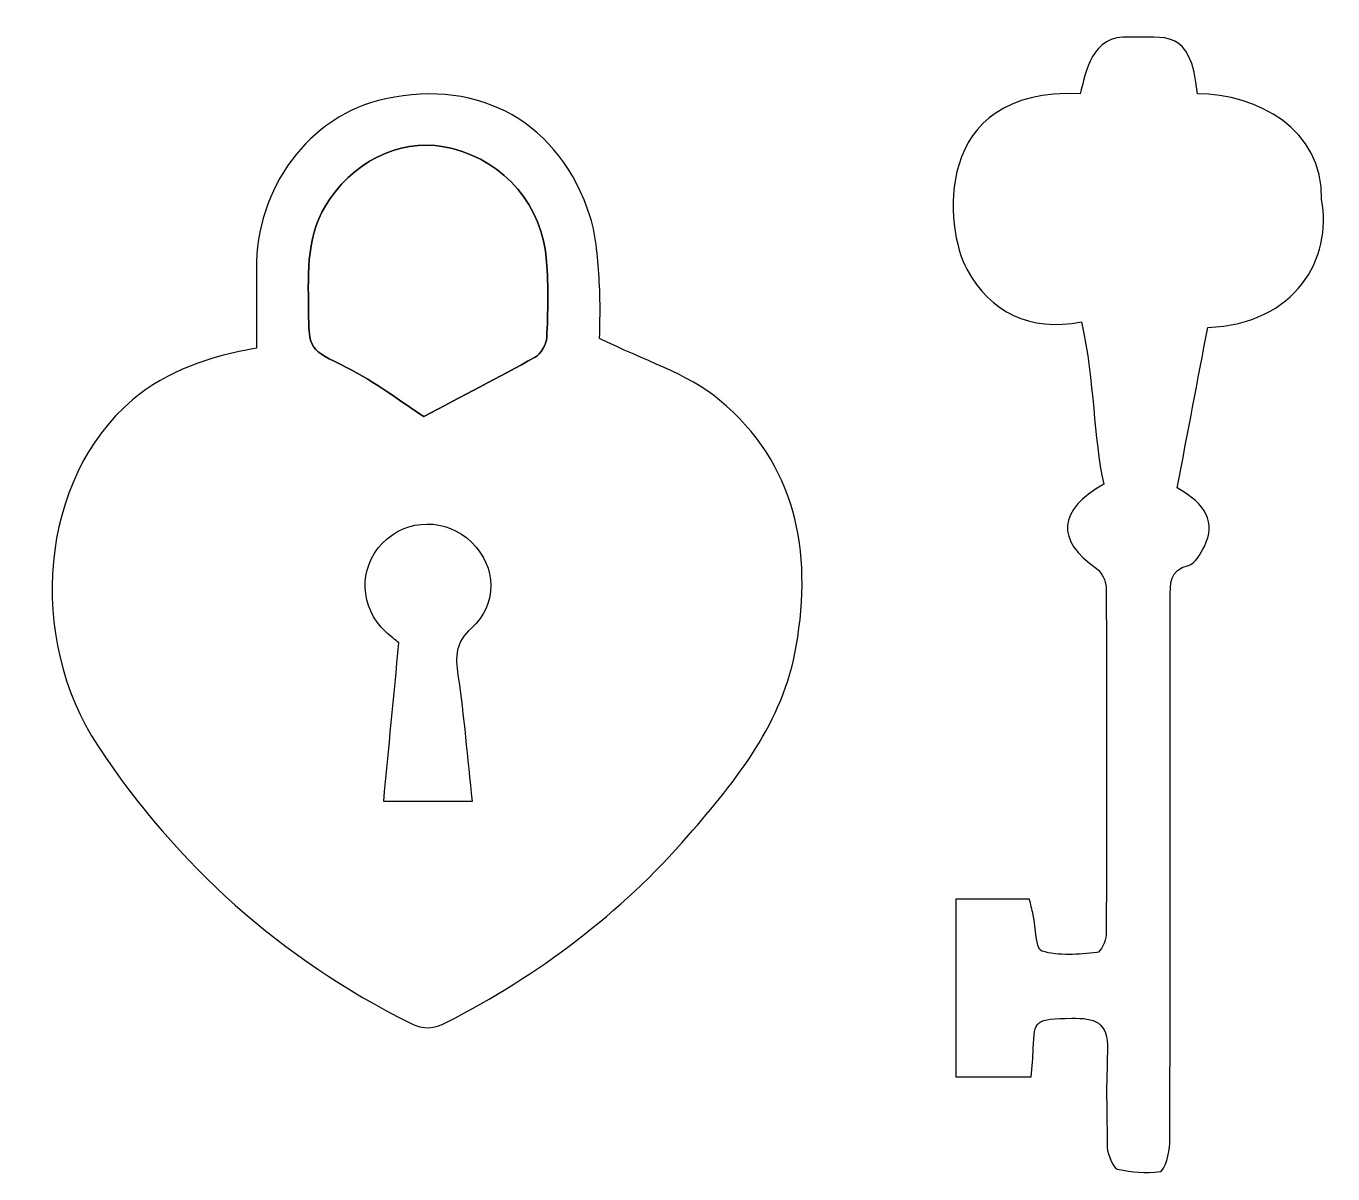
# Model space of a CAD drawing. Header units: centimetres. Extents: x -9.4 to 3.4, y -5.5 to 5.7.
import ezdxf

# ---------------------------------------------------------------- set-up
doc = ezdxf.new("R2010")
doc.units = ezdxf.units.CM
doc.header["$MEASUREMENT"] = 0
doc.layers.add('Layer 1', color=7, linetype='Continuous')

msp = doc.modelspace()

# ---------------------------------------------------------------- linework, layer by layer
at = {"layer": 'Layer 1'}
for points, knots in [([(0.96785, 2.81308), (0.45271, 2.71635), (0.0766, 2.90468), (-0.15835, 3.32936), (-0.15835, 3.32936), (-0.37192, 3.71547), (-0.51789, 5.11995), (0.95287, 5.04857), (0.95287, 5.04857), (1.01153, 5.26259), (1.05963, 5.62671), (1.43917, 5.60626), (1.43917, 5.60626), (1.77702, 5.58806), (2.03948, 5.71313), (2.10338, 5.04857), (2.10338, 5.04857), (2.68456, 5.04857), (3.33954, 4.70482), (3.31991, 4.01259), (3.31991, 4.01259), (3.43151, 3.43987), (3.06856, 2.79254), (2.20504, 2.75884), (2.20504, 2.75884), (2.10548, 2.23573), (2.00758, 1.72128), (1.90553, 1.18499), (1.90553, 1.18499), (2.18943, 1.0242), (2.28862, 0.8459), (2.17125, 0.61172), (2.17125, 0.61172), (2.13516, 0.53965), (2.08037, 0.44225), (2.01618, 0.42551), (2.01618, 0.42551), (1.82639, 0.37611), (1.83653, 0.24496), (1.83661, 0.10153), (1.83661, 0.10153), (1.83738, -1.67914), (1.8378, -3.45984), (1.83238, -5.24046), (1.83238, -5.24046), (1.83209, -5.33455), (1.78203, -5.50996), (1.73986, -5.51645), (1.73986, -5.51645), (1.58108, -5.54084), (1.47694, -5.52312), (1.31613, -5.49639), (1.31613, -5.49639), (1.29126, -5.49226), (1.21945, -5.35449), (1.21905, -5.28319), (1.21905, -5.28319), (1.21587, -4.72571), (1.20489, -4.88219), (1.22286, -4.32524), (1.22286, -4.32524), (1.2318, -4.04819), (1.09091, -4.0111), (0.87202, -4.01504), (0.87202, -4.01504), (0.5138, -4.0215), (0.50242, -4.02652), (0.49377, -4.31251), (0.49377, -4.31251), (0.49107, -4.40154), (0.48126, -4.49036), (0.47408, -4.58823), (0.47408, -4.58823), (0.2218, -4.58823), (-0.00878, -4.58823), (-0.26437, -4.58823), (-0.26437, -4.58823), (-0.26437, -4.01107), (-0.26437, -3.43573), (-0.26437, -2.84584), (-0.26437, -2.84584), (-0.02087, -2.84584), (0.20902, -2.84584), (0.4567, -2.84584), (0.4567, -2.84584), (0.46816, -2.89513), (0.48128, -2.94871), (0.49292, -3.00261), (0.49292, -3.00261), (0.51975, -3.1262), (0.51925, -3.33956), (0.57724, -3.35678), (0.57724, -3.35678), (0.74525, -3.40665), (0.9375, -3.38766), (1.11807, -3.37149), (1.11807, -3.37149), (1.1545, -3.36818), (1.20827, -3.25849), (1.20866, -3.19761), (1.20866, -3.19761), (1.2144, -2.29901), (1.21435, -0.68603), (1.20821, 0.21255), (1.20821, 0.21255), (1.20779, 0.2743), (1.16421, 0.35844), (1.11378, 0.39358), (1.11378, 0.39358), (0.71426, 0.6719), (0.73035, 0.9677), (1.18567, 1.22204), (1.18567, 1.22204), (1.07953, 1.68727), (1.09887, 2.20808), (0.96785, 2.81308)], [0, 0, 0, 0, 0.03333333, 0.03333333, 0.03333333, 0.03333333, 0.06666667, 0.06666667, 0.06666667, 0.06666667, 0.1, 0.1, 0.1, 0.1, 0.13333333, 0.13333333, 0.13333333, 0.13333333, 0.16666667, 0.16666667, 0.16666667, 0.16666667, 0.2, 0.2, 0.2, 0.2, 0.23333333, 0.23333333, 0.23333333, 0.23333333, 0.26666667, 0.26666667, 0.26666667, 0.26666667, 0.3, 0.3, 0.3, 0.3, 0.33333333, 0.33333333, 0.33333333, 0.33333333, 0.36666667, 0.36666667, 0.36666667, 0.36666667, 0.4, 0.4, 0.4, 0.4, 0.43333333, 0.43333333, 0.43333333, 0.43333333, 0.46666667, 0.46666667, 0.46666667, 0.46666667, 0.5, 0.5, 0.5, 0.5, 0.53333333, 0.53333333, 0.53333333, 0.53333333, 0.56666667, 0.56666667, 0.56666667, 0.56666667, 0.6, 0.6, 0.6, 0.6, 0.63333333, 0.63333333, 0.63333333, 0.63333333, 0.66666667, 0.66666667, 0.66666667, 0.66666667, 0.7, 0.7, 0.7, 0.7, 0.73333333, 0.73333333, 0.73333333, 0.73333333, 0.76666667, 0.76666667, 0.76666667, 0.76666667, 0.8, 0.8, 0.8, 0.8, 0.83333333, 0.83333333, 0.83333333, 0.83333333, 0.86666667, 0.86666667, 0.86666667, 0.86666667, 0.9, 0.9, 0.9, 0.9, 0.93333333, 0.93333333, 0.93333333, 0.93333333, 1, 1, 1, 1]), ([(-7.12417, 2.55643), (-7.12417, 2.81802), (-7.12258, 3.07406), (-7.12449, 3.33005), (-7.12449, 3.33005), (-7.13026, 4.11449), (-6.61697, 4.83849), (-5.85555, 5.00156), (-5.85555, 5.00156), (-4.93144, 5.19947), (-4.14303, 4.76513), (-3.85059, 3.84202), (-3.85059, 3.84202), (-3.78675, 3.64049), (-3.77611, 3.4193), (-3.76164, 3.20575), (-3.76164, 3.20575), (-3.74711, 2.99194), (-3.75844, 2.77636), (-3.75844, 2.65063), (-3.75844, 2.65063), (-3.32622, 2.43499), (-2.89791, 2.30897), (-2.58303, 2.04669), (-2.58303, 2.04669), (-1.8318, 1.42103), (-1.66932, 0.57182), (-1.83008, -0.36607), (-1.83008, -0.36607), (-1.95877, -1.11714), (-2.41536, -1.67735), (-2.88878, -2.22292), (-2.88878, -2.22292), (-3.55402, -2.98952), (-4.35357, -3.59097), (-5.25781, -4.05392), (-5.25781, -4.05392), (-5.38433, -4.11872), (-5.47855, -4.13068), (-5.62042, -4.05977), (-5.62042, -4.05977), (-6.88341, -3.42826), (-7.89999, -2.51762), (-8.67665, -1.3475), (-8.67665, -1.3475), (-9.382, -0.28485), (-9.25066, 1.27934), (-8.33904, 2.04795), (-8.33904, 2.04795), (-7.99491, 2.33796), (-7.58306, 2.47385), (-7.12417, 2.55643)], [0, 0, 0, 0, 0.07142857, 0.07142857, 0.07142857, 0.07142857, 0.14285714, 0.14285714, 0.14285714, 0.14285714, 0.21428571, 0.21428571, 0.21428571, 0.21428571, 0.28571429, 0.28571429, 0.28571429, 0.28571429, 0.35714286, 0.35714286, 0.35714286, 0.35714286, 0.42857143, 0.42857143, 0.42857143, 0.42857143, 0.5, 0.5, 0.5, 0.5, 0.57142857, 0.57142857, 0.57142857, 0.57142857, 0.64285714, 0.64285714, 0.64285714, 0.64285714, 0.71428571, 0.71428571, 0.71428571, 0.71428571, 0.78571429, 0.78571429, 0.78571429, 0.78571429, 0.85714286, 0.85714286, 0.85714286, 0.85714286, 1, 1, 1, 1]), ([(-5.48381, 1.88494), (-5.11009, 2.08216), (-4.74721, 2.26771), (-4.39203, 2.46708), (-4.39203, 2.46708), (-4.33435, 2.49947), (-4.28061, 2.59151), (-4.27725, 2.65861), (-4.27725, 2.65861), (-4.26489, 2.9075), (-4.25926, 3.1587), (-4.27868, 3.40685), (-4.27868, 3.40685), (-4.32167, 3.95689), (-4.68318, 4.37962), (-5.20152, 4.51204), (-5.20152, 4.51204), (-5.65353, 4.6275), (-6.10999, 4.43703), (-6.40704, 4.01473), (-6.40704, 4.01473), (-6.63897, 3.68501), (-6.61598, 3.30975), (-6.61328, 2.93589), (-6.61328, 2.93589), (-6.61037, 2.52856), (-6.60317, 2.54846), (-6.24014, 2.36685), (-6.24014, 2.36685), (-5.95593, 2.22467), (-5.70029, 2.02528), (-5.48381, 1.88494)], [0, 0, 0, 0, 0.11111111, 0.11111111, 0.11111111, 0.11111111, 0.22222222, 0.22222222, 0.22222222, 0.22222222, 0.33333333, 0.33333333, 0.33333333, 0.33333333, 0.44444444, 0.44444444, 0.44444444, 0.44444444, 0.55555556, 0.55555556, 0.55555556, 0.55555556, 0.66666667, 0.66666667, 0.66666667, 0.66666667, 0.77777778, 0.77777778, 0.77777778, 0.77777778, 1, 1, 1, 1]), ([(-5.0084, -1.89037), (-5.05568, -1.45524), (-5.08846, -1.05161), (-5.14786, -0.65191), (-5.14786, -0.65191), (-5.17543, -0.46644), (-5.17342, -0.32975), (-5.01586, -0.18844), (-5.01586, -0.18844), (-4.7545, 0.04603), (-4.76858, 0.40947), (-5.01398, 0.65267), (-5.01398, 0.65267), (-5.25758, 0.89408), (-5.64977, 0.89024), (-5.88658, 0.64412), (-5.88658, 0.64412), (-6.1256, 0.39576), (-6.11285, 0.01232), (-5.85639, -0.22546), (-5.85639, -0.22546), (-5.80906, -0.26935), (-5.75707, -0.30822), (-5.72677, -0.33325), (-5.72677, -0.33325), (-5.77746, -0.86255), (-5.82572, -1.36637), (-5.87592, -1.89035), (-5.87592, -1.89035), (-5.57628, -1.89037), (-5.32186, -1.89037), (-5.0084, -1.89037)], [0, 0, 0, 0, 0.11111111, 0.11111111, 0.11111111, 0.11111111, 0.22222222, 0.22222222, 0.22222222, 0.22222222, 0.33333333, 0.33333333, 0.33333333, 0.33333333, 0.44444444, 0.44444444, 0.44444444, 0.44444444, 0.55555556, 0.55555556, 0.55555556, 0.55555556, 0.66666667, 0.66666667, 0.66666667, 0.66666667, 0.77777778, 0.77777778, 0.77777778, 0.77777778, 1, 1, 1, 1])]:
    msp.add_open_spline(points, degree=3, knots=knots, dxfattribs=at)
at = {"layer": 'Layer 1', "color": 7}
msp.add_open_spline([(-5.48381, 1.88494), (-5.70029, 2.02528), (-5.95593, 2.22467), (-6.24015, 2.36685), (-6.24015, 2.36685), (-6.60318, 2.54846), (-6.61038, 2.52859), (-6.61329, 2.93589), (-6.61329, 2.93589), (-6.61599, 3.30977), (-6.63898, 3.685), (-6.40705, 4.01473), (-6.40705, 4.01473), (-6.11, 4.43703), (-5.65354, 4.62751), (-5.20153, 4.51204), (-5.20153, 4.51204), (-4.68318, 4.37962), (-4.32171, 3.95689), (-4.27869, 3.40685), (-4.27869, 3.40685), (-4.2593, 3.1587), (-4.26491, 2.90748), (-4.27726, 2.65861), (-4.27726, 2.65861), (-4.28059, 2.59151), (-4.33436, 2.49946), (-4.39204, 2.46708), (-4.39204, 2.46708), (-4.74721, 2.26772), (-5.11011, 2.08214), (-5.48381, 1.88494)], degree=3, knots=[0, 0, 0, 0, 0.11111111, 0.11111111, 0.11111111, 0.11111111, 0.22222222, 0.22222222, 0.22222222, 0.22222222, 0.33333333, 0.33333333, 0.33333333, 0.33333333, 0.44444444, 0.44444444, 0.44444444, 0.44444444, 0.55555556, 0.55555556, 0.55555556, 0.55555556, 0.66666667, 0.66666667, 0.66666667, 0.66666667, 0.77777778, 0.77777778, 0.77777778, 0.77777778, 1, 1, 1, 1], dxfattribs=at)

doc.saveas('drawing.dxf')
